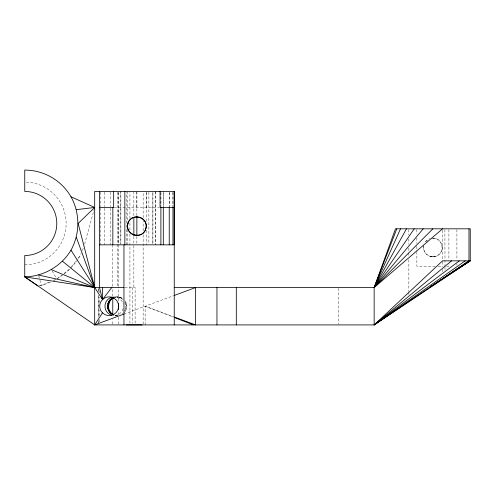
<?xml version="1.0" encoding="UTF-8"?>
<svg xmlns="http://www.w3.org/2000/svg" width="495" height="495" viewBox="0 0 495 495"><rect width="100%" height="100%" fill="white"/><g stroke="black" fill="none" stroke-linecap="round" stroke-linejoin="round"><path stroke-width="0.37" stroke-dasharray="2.48 1.86" d="M98.555 322.598L98.555 320.284M98.555 316.429L98.555 295.595M98.555 291.741L98.555 288.653M99.495 321.837L99.495 319.522M99.495 315.674L99.495 310.285M99.495 302.581L99.495 297.192M112.773 324.145L112.773 319.516M112.773 296.369L112.773 287.112M112.773 286.339L112.773 245.446M117.216 192.202L117.216 286.778M118.46 324.145L118.46 315.655M118.46 314.882L118.46 311.027M118.46 300.997L118.46 287.112M118.46 286.339L118.46 192.215M126.281 244.833L126.281 192.202M129.931 323.371L129.931 233.875M129.931 230.02L129.931 222.304M129.931 218.444L129.931 191.441M133.854 191.441L133.854 215.851M136.868 207.461L136.868 192.202M143.148 324.145L143.148 234.649M143.148 230.788L143.148 220.758M143.148 217.676L143.148 192.215M146.539 207.461L146.539 191.441L146.539 221.952M124.084 312.834L125.643 310.897L125.885 306.226L124.882 302.117M423.714 246.287C422.297 253.601 431.331 259.529 437.574 255.587C445.735 251.355 442.078 237.73 432.89 238.157M125.643 310.897C127.512 307.729 127.351 303.379 124.864 300.589M84.639 244.122L94.483 208.191M124.647 310.897L125.569 308.645M70.581 268.24A64.065 64.065 0 0 0 80.233 255.507L81.112 253.391M82.281 250.563L84.039 246.318M71.441 266.966L76.069 260.939M77.919 258.526L80.233 255.507M425.552 241.857L428.231 239.407L429.92 238.708M122.228 313.576L123.181 312.834M57.389 278.493L61.609 275.257M64.022 273.407L70.055 268.779A64.065 64.065 0 0 1 54.122 280.411M50.676 282.063A64.065 64.065 0 0 1 41.333 285.361L38.492 285.733L41.333 285.361L50.465 281.575M53.274 280.411L56.783 278.957M123.96 314.071L173.528 295.713M115.044 297.204C117.859 296.542 121.021 297.087 123.236 299.005M117.847 315.414L114.265 315.253L117.389 315.569L115.044 315.253M435.303 256.521L430.464 256.521L432.89 256.843L430.458 256.528M431.164 238.411L435.303 238.472M114.203 207.461L159.068 207.461M435.167 266.186L416.858 266.186L416.858 252.456M438.217 266.186L442.79 266.186M446.608 266.186L448.897 266.186L448.897 263.897M124.926 287.539L135.116 287.539L135.116 324.912M119.827 297.204L116.653 296.882L114.265 297.204L117.389 296.882L116.653 296.882L122.098 298.139M145.14 324.912L145.14 306.226L174.24 317.004M145.14 306.226L173.528 317.196M119.041 297.204L122.958 299.029M121.269 298.139L123.181 299.624M125.142 302.117L126.627 303.812M52.21 271.031L56.022 277.639M125.569 303.812L126.961 306.226M125.885 306.226L126.627 308.645M38.765 275.783L39.755 279.465M39.953 280.201L41.333 285.361M444.894 229.581L444.993 266.322M444.993 267.09L445.005 270.152M456.904 229.587L456.904 259.733M456.904 263.594L456.904 265.141M448.897 229.575L448.897 260.085M442.586 230.348L442.586 261.032M442.586 261.799L442.586 266.403M442.586 269.472L442.586 271.774M416.858 229.575L416.858 234.154M416.858 237.965L416.858 243.305M416.858 246.355L416.858 251.695M408.851 229.587L408.851 234.995M408.851 238.862L408.851 244.27M408.851 248.137L408.851 251.998M408.851 252.772L408.851 255.865M408.851 259.733L408.851 291.419M408.851 292.192L408.851 294.513M338.401 288.307L338.401 324.151M148.877 192.202L148.877 244.066M146.539 230.342L146.539 244.833M136.868 191.441L136.868 215.851M136.868 236.443L136.868 244.833M133.854 236.443L133.854 244.066M133.854 245.594L133.854 287.539M132.641 287.539L132.641 323.39M127.196 191.441L127.196 222.713M127.196 229.575L127.196 244.833M118.181 192.202L118.181 244.833M110.441 192.202L110.441 206.693M110.441 208.222L110.441 244.833M104.501 192.202L104.501 206.693M104.501 208.222L104.501 244.833M100.77 192.202L100.77 206.693M100.77 208.222L100.77 244.833M99.495 291.035L99.495 292.57M98.196 288.307L98.196 290.59M98.196 295.169L98.196 317.289M98.196 321.861L98.196 324.151M26.284 182.129A41.376 41.376 0 0 1 66.12 224.241A41.376 41.376 0 0 1 24.75 264.85M433.496 238.175A9.343 9.343 0 0 1 442.153 248.713A9.343 9.343 0 0 1 431.071 256.664A9.343 9.343 0 0 1 423.862 245.081M425.477 241.814A9.343 9.343 0 0 1 428.218 239.407M112.978 296.963A9.343 9.232 -90 0 1 123.1 303.812M123.1 308.645A9.343 9.232 -90 0 1 114.184 315.569M120.848 191.441L120.848 244.066L120.848 191.441M152.881 192.202L152.881 244.066L152.881 192.202M155.554 191.441L155.554 244.833L155.554 191.441M160.894 192.202L160.894 206.693L160.894 192.202M163.294 191.441L163.294 206.693L163.294 191.441M169.234 192.202L169.234 206.693L169.234 192.202M172.965 192.202L172.965 206.693L172.965 192.202"/><path stroke-width="0.74" d="M468.975 228.814L468.975 260.846L374.152 324.912L374.152 287.539L395.505 228.814L470.25 228.814L470.25 260.846L374.152 324.912L94.687 324.912L94.687 191.441L174.24 191.441L174.24 244.833L99.495 244.833M99.495 191.441L99.495 287.539L102.477 299.624L100.974 301.554A9.25 9.25 0 0 0 100.974 310.897L102.477 312.834L104.433 314.319A9.553 9.553 0 0 0 113.893 314.319L115.849 312.834L117.352 310.897A9.25 9.25 0 0 0 117.352 301.554L115.849 299.624L113.893 298.139A9.56 9.56 0 0 0 106.716 297.204L104.377 298.182L102.477 299.624L70.989 250.167C80.11 233.733 80.11 213.215 70.989 196.781A53.392 53.392 0 0 0 24.75 170.088L24.75 191.441A32.033 32.033 0 0 1 56.783 223.474A32.033 32.033 0 0 1 24.75 255.507L24.75 276.866L37.781 285.825M112.773 314.882L112.773 297.91M112.841 244.833L112.841 207.461M113.658 191.441L113.658 207.461L99.495 207.461M118.46 309.486L118.46 303.311M124.851 244.833L124.851 191.441M160.071 191.441L160.071 207.461L174.24 207.461M160.894 244.833L160.894 207.461M163.294 244.833L163.294 207.461M169.234 244.833L169.234 207.461M172.965 244.833L172.965 207.461M174.24 295.453L195.593 287.539L195.593 324.912L174.24 317.004L174.24 191.441M113.708 315.018L110.125 312.834L108.659 310.897C108.182 306.052 108.603 299.654 113.955 297.668M108.659 310.897C105.942 306.275 108.046 299.549 113.151 297.668M107.737 308.645L108.498 306.226M396.78 228.814L374.152 287.539L174.24 287.539M400.511 228.814L374.152 287.539L442.549 228.814M406.451 228.814L374.152 287.539L432.878 228.814M107.421 306.226L108.795 303.812M70.989 250.167C61.312 266.291 43.548 276.55 24.75 276.866L94.687 324.912L102.477 312.834M414.191 228.814L374.152 287.539L423.206 228.814M111.728 287.539L102.477 299.624L102.477 287.539M107.737 303.812L109.655 301.554M70.989 196.781L94.687 207.461L78.142 223.474L94.687 287.539L123.96 287.539M451.564 260.846L374.152 324.912L465.244 260.846M108.659 301.554L111.029 299.624M459.304 260.846L374.152 324.912L442.549 260.846L470.25 260.846L430.483 286.853M431.343 286.277L456.743 269.113M456.087 269.602L468.975 260.846M453.686 271.26L470.25 260.846M110.125 299.624L112.866 298.139M94.687 324.912L123.96 314.071M112.037 298.139L113.244 297.761M76.317 209.657L94.687 207.461M142.207 324.912L126.175 324.912M24.75 276.866L94.687 287.539L76.317 237.291M38.567 275.047L94.687 287.539L62.5 261.224M112.037 314.319L113.844 314.882M193.502 324.912L174.24 317.468L174.24 324.912M51.443 269.713L94.687 287.539M109.655 310.897L111.029 312.834L112.866 314.319L110.125 312.834L108.795 308.645M236.307 287.539L236.307 324.912M216.952 287.539L216.952 324.912M136.868 216.612L136.868 235.676M133.854 217.373L133.854 235.676M123.96 244.833L123.96 324.912M111.79 315.253A9.343 9.232 -90 0 1 111.79 297.204M127.84 223.728C124.294 235.199 143.222 240.273 145.889 228.56C149.434 217.088 130.507 212.015 127.84 223.728M132.196 234.234A9.343 9.343 0 0 0 146.211 226.147A9.343 9.343 0 0 0 132.196 218.054A9.343 9.343 0 0 0 132.196 234.234"/></g></svg>
